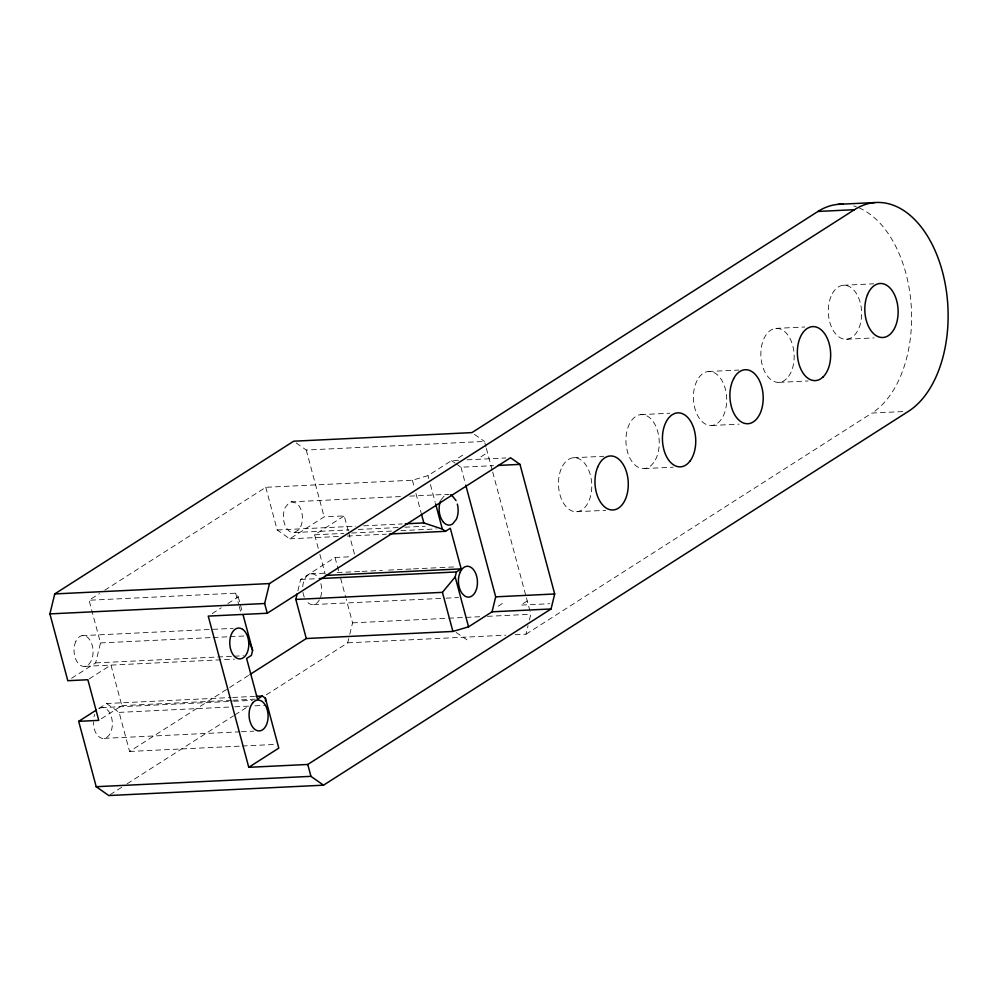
<?xml version="1.0" encoding="UTF-8"?>
<svg xmlns="http://www.w3.org/2000/svg" width="998" height="998" viewBox="0 0 998 998"><rect width="100%" height="100%" fill="white"/><g stroke="black" fill="none" stroke-linecap="round" stroke-linejoin="round"><path stroke-width="0.75" stroke-dasharray="4.99 3.74" d="M71.606 678.278L95.658 662.897L100.499 642.937L89.059 600.247L99.538 593.548M297.891 590.866L300.66 579.464L335.041 557.483L350.485 556.747M266.316 694.845L347.716 642.824L349.45 635.689M349.787 634.266L352.556 622.852L346.194 599.087M515.118 634.74L525.971 634.217L528.042 625.671M529.427 619.958L530.811 614.257L530.025 611.3M440.941 499.986L444.771 495.282L449.025 494.397M104.778 590.205L265.767 487.298L412.386 480.225L428.03 475.622L451.533 460.589L460.851 460.14M265.767 487.298L277.207 529.988L289.769 538.833L324.15 516.852L344.235 515.891L348.265 530.936M89.159 678.914L110.94 664.992L121.831 705.623L101.334 718.735M318.262 548.351L314.632 534.803L344.235 515.891M212.162 613.595L221.294 607.757M227.831 603.578L238.273 596.904L235.678 593.174L89.059 600.247M458.456 457.857L464.981 453.691M480.974 456.772L487.498 452.605M98.952 708.393L106.549 703.528L231.137 697.527M106.549 703.528L119.111 712.372L129.578 751.457L248.689 675.322M110.079 794.707L121.893 787.148M127.145 783.792L233.495 715.828M234.804 714.992L247.941 706.596M498.202 606.198L504.726 602.019M527.243 600.933L520.719 605.112L549.599 603.715M525.971 634.217L871.978 413.06L903.914 411.525M400.435 496.58L291.416 501.844L289.033 502.792L285.203 507.508A15.444 9.506 87.2 0 0 285.49 526.295L287.287 529.214A15.444 9.506 87.2 0 0 294.373 532.545L348.876 529.913M294.373 532.545L298.876 529.664L300.585 526.882A15.444 9.506 87.2 0 0 296.319 503.079L291.416 501.844M843.248 285.278L873.674 283.806M775.795 328.392L804.687 327.007M846.678 339.233L874.061 337.91M708.331 371.518L738.745 370.046M779.226 382.346L808.118 380.962M640.866 414.632L669.77 413.234M711.761 425.472L739.131 424.15M296.206 442.975L306.249 450.036L484.504 441.44L486.001 447.017M467.064 459.841L505.886 457.97M573.401 457.758L603.827 456.286M456.248 463.908L460.964 467.226L493.573 465.654M644.296 468.586L673.201 467.201M409.779 496.131L447.154 494.334M576.832 511.712L605.736 510.315M277.207 529.988L355.912 526.196M363.634 525.821L402.219 523.962M358.22 529.464L398.713 527.505M404.939 527.206L425.185 526.233M314.632 534.803L343.923 533.394M351.633 533.019L391.715 531.086M400.959 530.637L436.425 528.928M289.769 538.833L341.166 536.35M347.391 536.051L386.326 534.167M310.715 573.85L326.284 573.101M337.187 572.578L360.552 571.442M362.112 571.367L382.346 570.394M388.584 570.095L411.937 568.972M413.496 568.885L438.421 567.687M439.968 567.613L457.109 566.789M300.66 579.464L317.788 578.64M313.671 604.551L444.484 598.239M446.044 598.164L458.506 597.565M82.073 635.651L233.133 628.366M352.556 622.852L447.116 618.298M448.663 618.224L479.664 616.727M487.411 616.352L530.811 614.257M100.499 642.937L211.626 637.572M213.16 637.497L228.592 636.761M230.139 636.687L244.023 636.013M347.716 642.824L505.811 635.19M95.658 662.897L232.709 656.285M234.268 656.21L243.612 655.761M85.017 666.352L234.53 659.142M232.696 697.452L254.49 696.392M121.831 705.623L231.287 700.346M232.833 700.272L255.95 699.149M101.372 707.657L232.185 701.345M233.744 701.27L252.432 700.371M119.111 712.372L233.307 706.858M234.854 706.784L248.739 706.122M254.914 705.823L265.718 705.299M104.316 738.358L239.807 731.821M241.366 731.746L253.816 731.147M129.578 751.457L240.693 746.092M242.24 746.017L276.197 744.383M456.123 632.458L466.952 639.818M474.462 434.367L484.504 441.44M451.533 460.589L455.076 463.084M319.871 554.364L325.123 573.925M486.375 448.414L492.313 470.582M492.713 472.079L526.033 596.442M526.445 597.939L529.626 609.815M460.964 467.226L465.355 483.606M428.03 475.622L428.828 478.591M430.425 484.529L435.203 502.356M412.386 480.225L414.357 487.585M415.929 493.474L421.056 512.61M348.664 532.445L354.714 555.013M306.249 450.036L324.15 516.852M335.041 557.483L339.021 572.341M340.617 578.291L345.795 597.602M238.273 596.904L242.651 613.246M235.678 593.174L238.834 604.95M239.221 606.422L240.805 612.31M319.372 599.898A15.444 9.506 87.2 0 1 306.586 601.22M304.29 597.191A15.444 9.506 87.2 0 1 302.781 590.853M302.718 586.824A15.444 9.506 87.2 0 1 317.801 577.181M320.894 583.63A15.444 9.506 87.2 0 1 319.884 598.887M98.989 708.605A15.444 9.506 87.2 0 1 112.013 719.595A15.444 9.506 87.2 0 1 104.042 738.395A15.444 9.506 87.2 0 1 93.325 721.953M93.962 716.751A15.444 9.506 87.2 0 1 94.685 714.393M853.777 205.95A108.146 66.529 87.2 0 1 856.359 206.798M858.929 207.809A108.146 66.529 87.2 0 1 911.261 306.374A108.146 66.529 87.2 0 1 871.978 413.06M697.115 380.463L695.631 383.831A27.033 16.629 87.2 0 0 693.947 404.165L694.808 408.232A27.033 16.629 87.2 0 0 721.18 419.447L722.976 416.528A27.033 16.629 87.2 0 0 725.284 388.758L724.037 384.929A27.033 16.629 87.2 0 0 697.115 380.463M653.715 462.573L651.632 464.981A27.033 16.629 87.2 0 1 627.355 451.346L626.482 447.291A27.033 16.629 87.2 0 1 635.826 416.403L638.296 415.193A27.033 16.629 87.2 0 1 657.245 429.926A27.033 16.629 87.2 0 1 653.715 462.573M786.561 378.741L784.253 380.575A27.033 16.629 87.2 0 1 762.272 365.106A27.033 16.629 87.2 0 1 770.755 330.176L773.225 328.953A27.033 16.629 87.2 0 1 792.736 345.632A27.033 16.629 87.2 0 1 786.561 378.741M75.848 641.315A15.444 9.506 87.2 0 0 82.535 666.252A15.444 9.506 87.2 0 0 92.253 645.432A15.444 9.506 87.2 0 0 75.848 641.315M831.01 296.418A27.033 16.629 87.2 0 0 844.071 339.133A27.033 16.629 87.2 0 0 859.827 301.209A27.033 16.629 87.2 0 0 831.01 296.418M561.163 468.898A27.033 16.629 87.2 0 0 574.224 511.6A27.033 16.629 87.2 0 0 589.98 473.688A27.033 16.629 87.2 0 0 561.163 468.898"/><path stroke-width="1.5" d="M817.961 211.451L854.463 209.68A108.146 66.529 87.2 0 1 942.399 271.543A108.146 66.529 87.2 0 1 908.479 411.301L323.514 785.189L108.77 795.543L96.207 786.711L78.692 721.342L98.765 720.369L87.874 679.738L67.802 680.711L49.9 613.895L54.74 593.922L293.686 441.203L471.942 432.608L817.961 211.451A108.146 66.529 87.2 0 1 843.335 204.216M243.05 614.731L252.606 650.397L251.396 655.387L246.606 658.443L257.496 699.074L262.287 696.018L265.418 698.226L278.791 748.113L248.764 767.312L208.245 616.103L267.264 613.246L510.552 457.745L519.97 464.369L554.701 593.985L551.058 608.967L307.771 764.468L248.764 767.312M267.264 613.246L264.645 603.528L269.497 583.568L854.463 209.68M249.999 674.486L306.286 638.52L295.82 599.424L297.204 593.723M295.82 599.424L442.426 592.35L455.188 576.944L456.398 571.954L461.188 568.885L450.298 528.254L445.507 531.323L389.445 534.017M306.286 638.52L452.905 631.447L468.549 626.831L492.051 611.811L495.694 596.829L465.754 485.103M78.692 721.342L96.419 710.002M838.108 204.341L874.61 202.582M498.227 465.43L519.97 464.369M405.3 523.813L423.826 522.915L442.364 529.102L445.507 531.323M325.523 575.434L461.188 568.885M319.348 578.566L456.398 571.954M54.74 593.922L269.497 583.568M49.9 613.895L264.645 603.528M495.694 596.829L554.701 593.985M492.051 611.811L551.058 608.967M256.049 696.317L262.287 696.018M96.207 786.711L310.952 776.344L323.514 785.189M450.472 494.808L451.919 495.495M452.057 495.557L456.036 500.584M442.925 521.542L441.228 518.785A15.444 9.506 87.2 0 1 440.48 501.071M248.764 640.229L252.606 650.397M435.602 503.853L442.364 529.102M455.188 576.944L468.549 626.831M421.455 514.082L423.826 522.915M442.426 592.35L452.905 631.447M307.771 764.468L310.952 776.344M265.418 698.226L265.543 701.058M443.025 521.705A15.444 9.506 87.2 0 0 450.11 525.035L452.493 524.087L456.323 519.372A15.444 9.506 87.2 0 0 457.334 504.115M460.228 572.004L459.043 575.447A15.444 9.506 87.2 0 0 462.324 593.71L464.507 595.806A15.444 9.506 87.2 0 0 477.331 580.038A15.444 9.506 87.2 0 0 461.949 569.222L460.228 572.004M733.617 378.691L732.133 382.072A27.033 16.629 87.2 0 0 730.449 402.406L731.309 406.473A27.033 16.629 87.2 0 0 757.669 417.688L759.478 414.769A27.033 16.629 87.2 0 0 761.773 386.999L760.538 383.17A27.033 16.629 87.2 0 0 733.617 378.691M252.606 703.016L250.885 705.798A15.444 9.506 87.2 0 0 249.874 721.055L251.172 724.585A15.444 9.506 87.2 0 0 264.557 727.966A15.444 9.506 87.2 0 0 265.992 706.397A15.444 9.506 87.2 0 0 252.606 703.016M690.217 460.814L688.133 463.222A27.033 16.629 87.2 0 1 663.845 449.587L662.984 445.52A27.033 16.629 87.2 0 1 672.328 414.644L674.798 413.434A27.033 16.629 87.2 0 1 693.735 428.167A27.033 16.629 87.2 0 1 690.217 460.814M823.063 376.982L820.755 378.816A27.033 16.629 87.2 0 1 798.774 363.347A27.033 16.629 87.2 0 1 807.257 328.417L809.715 327.194A27.033 16.629 87.2 0 1 829.238 343.873A27.033 16.629 87.2 0 1 823.063 376.982M242.714 629.364L240.293 628.229A15.444 9.506 87.2 0 0 230.276 647.777A15.444 9.506 87.2 0 0 245.882 655.112A15.444 9.506 87.2 0 0 242.714 629.364M867.511 294.659A27.033 16.629 87.2 0 0 880.573 337.374A27.033 16.629 87.2 0 0 896.329 299.45A27.033 16.629 87.2 0 0 867.511 294.659M597.665 467.139A27.033 16.629 87.2 0 0 610.726 509.841A27.033 16.629 87.2 0 0 626.482 471.929A27.033 16.629 87.2 0 0 597.665 467.139"/></g></svg>
